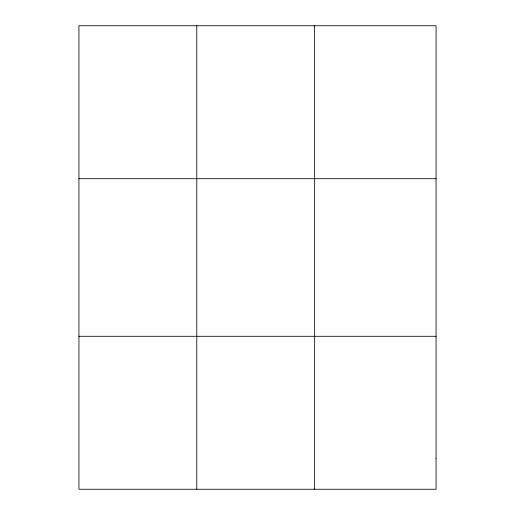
<?xml version="1.0" encoding="UTF-8"?>
<svg xmlns="http://www.w3.org/2000/svg" width="515" height="515" viewBox="0 0 515 515"><rect width="100%" height="100%" fill="white"/><g stroke="black" fill="none" stroke-linecap="round" stroke-linejoin="round"><path stroke-width="0.77" d="M196.788 25.75L196.788 489.25M314.639 25.75L314.639 489.25M78.937 178.705L436.063 178.705M78.937 336.295L436.063 336.295M436.063 458.659L436.063 489.25L78.937 489.25L78.937 25.75L436.063 25.75L436.063 458.659"/></g></svg>
